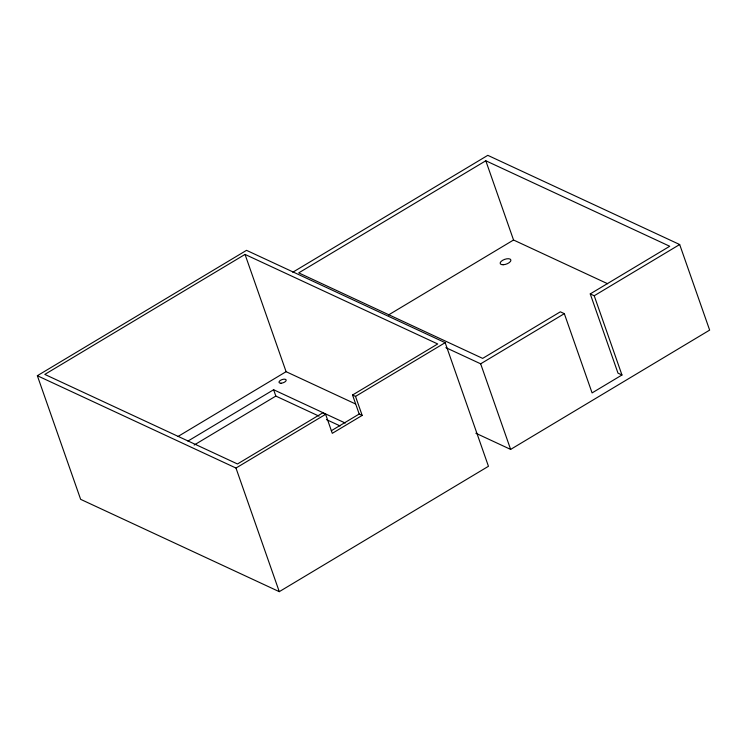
<?xml version="1.0" encoding="UTF-8"?>
<svg xmlns="http://www.w3.org/2000/svg" width="747" height="747" viewBox="0 0 747 747"><rect width="100%" height="100%" fill="white"/><g stroke="black" fill="none" stroke-linecap="round" stroke-linejoin="round"><path stroke-width="1.12" d="M37.35 375.713L246.529 250.338L445.165 342.668L488.454 466.287L279.275 591.661L80.639 499.332L37.35 375.713L235.977 468.042L279.275 591.661M245.035 254.41L44.811 374.406L237.481 463.971L322.648 412.923L325.627 414.305L332.294 433.325L362.174 415.416L355.516 396.396L352.537 395.014L437.705 343.965L245.035 254.41L286.101 371.689L355.591 403.987M292.777 272.225L487.8 155.339L679.677 244.53L709.65 330.109L510.631 449.405L475.839 433.232M485.802 160.764L298.725 272.888L482.665 358.392L560.353 311.816L564.33 313.665L592.082 392.913L621.962 375.003L594.21 295.756L590.242 293.907L669.732 246.267L485.802 160.764L513.544 240.011L607.628 283.739M177.982 436.491L286.101 371.689M388.505 314.963L513.544 240.011M187.955 441.075L273.617 389.738L345.273 423.045M194.155 445.035L275.839 396.078L319.044 416.154M235.977 468.042L325.627 414.305M355.516 396.396L445.165 342.668M331.304 430.748L359.195 414.034L362.174 415.416M445.866 347.644L480.657 363.817L564.33 313.665M594.21 295.756L679.677 244.53M621.962 375.003L617.993 373.155L590.242 293.907M326.42 419.581L340.118 425.949M480.657 363.817L510.631 449.405M352.537 395.014L359.195 414.034M273.617 389.738L275.839 396.078M503.142 264.746A5.631 2.521 -19.3 0 0 510.901 260.096A5.631 2.521 -19.3 0 0 502.554 260.339A5.631 2.521 -19.3 0 0 503.142 264.746M281.003 383.202A3.754 1.681 -19.3 0 0 286.176 380.092A3.754 1.681 -19.3 0 0 280.611 380.26A3.754 1.681 -19.3 0 0 281.003 383.202"/></g></svg>
